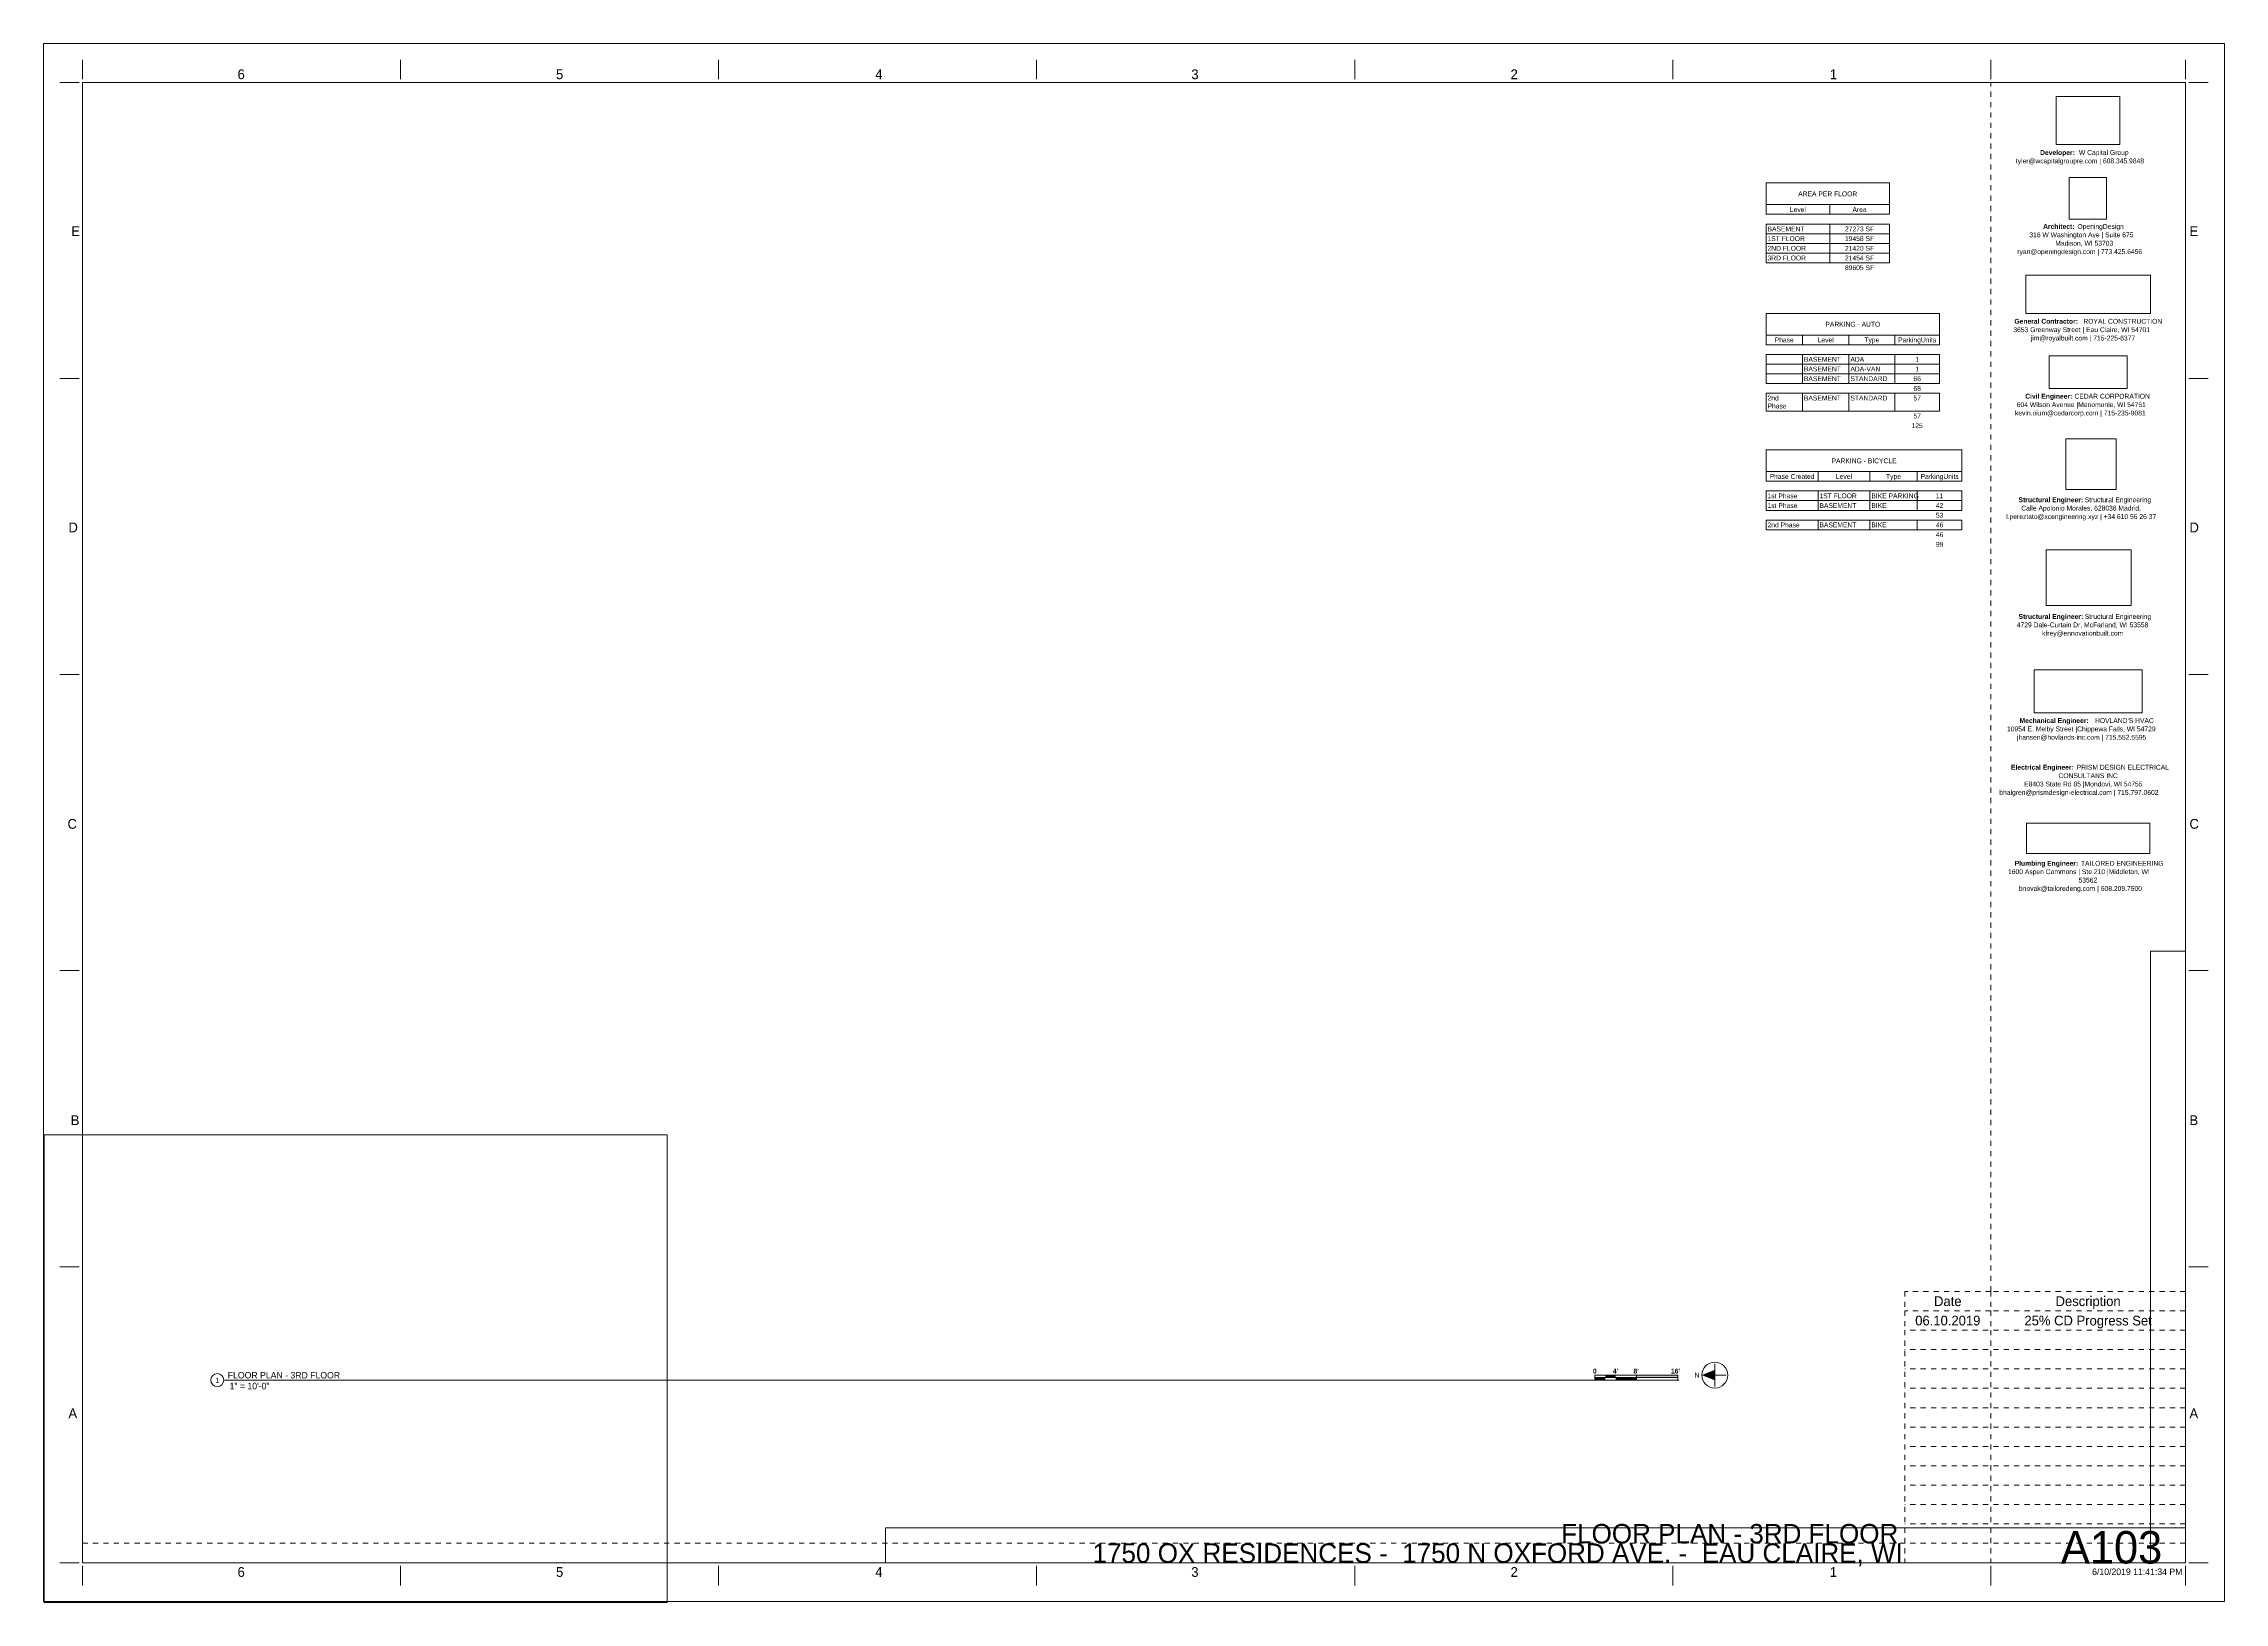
# Paper-space layout 'Layout1' of a CAD drawing. Header units: inches. Extents: x 0 to 42, y 0 to 30.
import ezdxf

# ---------------------------------------------------------------- set-up
doc = ezdxf.new("R2010")
doc.units = ezdxf.units.IN
doc.header["$MEASUREMENT"] = 0
doc.linetypes.add('Dot 1_32_', pattern=[0.03125, 0, -0.03125])
for name, color, linetype, lineweight in [('A-ANNO-NOTE', 131, 'Continuous', 9), ('A-DETL', 90, 'Continuous', 9), ('G-ANNO-SCHD', 231, 'Continuous', 9), ('G-ANNO-TTLB', 6, 'Continuous', 9), ('G-ANNO-TTLB-MEDM', 33, 'Continuous', 20)]:
    doc.layers.add(name, color=color, linetype=linetype, lineweight=lineweight)
doc.layers.add('G-ANNO-NPLT', color=191, linetype='Continuous', plot=False)
doc.styles.add('Arial_2', font='arial.ttf', dxfattribs={"height": 0.09375})
doc.styles.add('Century Gothic_1', font='ufonts.com_century-gothic.ttf', dxfattribs={"height": 0.09375})
doc.styles.add('Century Gothic_2', font='ufonts.com_century-gothic.ttf', dxfattribs={"height": 0.1875})
doc.styles.add('Century Gothic_3', font='ufonts.com_century-gothic.ttf', dxfattribs={"height": 0.125})
doc.styles.add('Century Gothic_4', font='ufonts.com_century-gothic.ttf', dxfattribs={"height": 0.625})
doc.styles.add('Century Gothic_5', font='ufonts.com_century-gothic.ttf', dxfattribs={"height": 0.375})
doc.styles.add('Century Gothic_B_1', font='GOTHICB.TTF', dxfattribs={"height": 0.09375})
picture_1 = doc.add_image_def('image1.jpg', size_in_pixel=(785, 514))
picture_2 = doc.add_image_def('image2.png', size_in_pixel=(300, 300))
picture_3 = doc.add_image_def('image3.jpg', size_in_pixel=(336, 83))
picture_4 = doc.add_image_def('image4.jpg', size_in_pixel=(278, 110))
picture_5 = doc.add_image_def('image5.jpg', size_in_pixel=(302, 126))
picture_6 = doc.add_image_def('image6.jpg', size_in_pixel=(261, 80))
picture_7 = doc.add_image_def('image7.jpg', size_in_pixel=(344, 261))
picture_8 = doc.add_image_def('image8.jpg', size_in_pixel=(547, 610))
picture_9 = doc.add_image_def('image9.jpg', size_in_pixel=(95, 1663))
picture_10 = doc.add_image_def('image10.jpg', size_in_pixel=(3536, 95))

# ---------------------------------------------------------------- blocks, each defined once
blk = doc.blocks.new('OD Title Block - 30x42 - CDs - one-598439-FLOOR PLAN - 3RD FLOOR')
at = {"layer": 'G-ANNO-TTLB'}
for p, q in [((-0.01, 30.014), (41.99, 30.014)), ((-0.01, 0.014), (-0.01, 30.014)), ((41.99, 0.014), (41.99, 30.014)), ((-0.01, 0.014), (41.99, 0.014))]:
    blk.add_line(p, q, dxfattribs=at)
at = {"layer": 'G-ANNO-TTLB', "linetype": 'Dot 1_32_', "lineweight": 13}
for p, q in [((37.49, 5.989), (37.49, 29.264)), ((0.74, 1.137), (35.905, 1.137))]:
    blk.add_line(p, q, dxfattribs=at)
at = {"layer": 'G-ANNO-TTLB-MEDM'}
for p, q in [((0.74, 29.326), (0.74, 29.701)), ((6.865, 29.326), (6.865, 29.701)), ((12.99, 29.326), (12.99, 29.701)), ((19.115, 29.326), (19.115, 29.701)), ((25.24, 29.326), (25.24, 29.701)), ((31.365, 29.326), (31.365, 29.701)), ((37.49, 29.326), (37.49, 29.701)), ((41.24, 29.326), (41.24, 29.701)), ((0.677, 29.264), (0.302, 29.264)), ((0.74, 29.264), (41.24, 29.264)), ((0.74, 29.264), (0.74, 0.764)), ((41.24, 29.264), (41.24, 0.764)), ((41.302, 29.264), (41.677, 29.264)), ((0.677, 23.564), (0.302, 23.564)), ((41.302, 23.564), (41.677, 23.564)), ((0.677, 17.864), (0.302, 17.864)), ((41.302, 17.864), (41.677, 17.864)), ((0.677, 12.164), (0.302, 12.164)), ((41.302, 12.164), (41.677, 12.164)), ((0.677, 6.464), (0.302, 6.464)), ((41.302, 6.464), (41.677, 6.464)), ((0.677, 0.764), (0.302, 0.764)), ((0.74, 0.764), (41.24, 0.764)), ((0.74, 0.701), (0.74, 0.326)), ((6.865, 0.701), (6.865, 0.326)), ((12.99, 0.701), (12.99, 0.326)), ((19.115, 0.701), (19.115, 0.326)), ((25.24, 0.701), (25.24, 0.326)), ((31.365, 0.701), (31.365, 0.326)), ((37.49, 0.701), (37.49, 0.326)), ((41.24, 0.701), (41.24, 0.326)), ((41.302, 0.764), (41.677, 0.764))]:
    blk.add_line(p, q, dxfattribs=at)
at = {"layer": 'G-ANNO-TTLB', "attachment_point": 1}
for s, insert, char_height, width, style in [('6', (3.725, 29.517), 0.188, 0.17675, 'Century Gothic_2'), ('5', (9.858, 29.517), 0.188, 0.17675, 'Century Gothic_2'), ('4', (16.007, 29.517), 0.188, 0.17675, 'Century Gothic_2'), ('3', (22.094, 29.517), 0.188, 0.17675, 'Century Gothic_2'), ('2', (28.242, 29.517), 0.188, 0.17675, 'Century Gothic_2'), ('1', (34.391, 29.517), 0.188, 0.17675, 'Century Gothic_2'), ('tyler@wcapitalgroupre.com | 608.345.9848', (37.974, 27.802), 0.09375, 3.36141, 'Century Gothic_1'), ('Developer: ', (38.44, 27.964), 0.09375, 0.90584, 'Century Gothic_B_1'), ('W Capital Group', (39.188, 27.964), 0.09375, 1.32878, 'Century Gothic_1'), ('E', (0.523, 26.497), 0.188, 0.17044, 'Century Gothic_2'), ('Architect: ', (38.499, 26.54), 0.09375, 0.80169, 'Century Gothic_B_1'), ('OpeningDesign', (39.16, 26.54), 0.09375, 1.212, 'Century Gothic_1'), ('E', (41.317, 26.497), 0.188, 0.17044, 'Century Gothic_2'), ('ryan@openingdesign.com | 773.425.6456', (38.002, 26.056), 0.09375, 3.21937, 'Century Gothic_1'), ('316 W Washington Ave | Suite 675', (38.233, 26.379), 0.09375, 2.65756, 'Century Gothic_1'), ('Madison, WI 53703', (38.733, 26.217), 0.09375, 1.44556, 'Century Gothic_1'), ('3653 Greenway Street | Eau Claire, WI 54701', (37.925, 24.552), 0.09375, 3.4845, 'Century Gothic_1'), ('General Contractor: ', (37.946, 24.714), 0.09375, 1.60969, 'Century Gothic_B_1'), ('jim@royalbuilt.com | 715-225-6377', (38.263, 24.391), 0.09375, 2.66387, 'Century Gothic_1'), ('ROYAL CONSTRUCTION', (39.274, 24.714), 0.09375, 1.82116, 'Century Gothic_1'), ('604 Wilson Avenue |Menomonie, WI 54751', (37.99, 23.109), 0.09375, 3.32669, 'Century Gothic_1'), ('Civil Engineer: ', (38.154, 23.271), 0.09375, 1.14888, 'Century Gothic_B_1'), ('CEDAR CORPORATION', (39.102, 23.271), 0.09375, 1.78012, 'Century Gothic_1'), ('kevin.oium@cedarcorp.com | 715-235-9081', (37.956, 22.948), 0.09375, 3.40559, 'Century Gothic_1'), ('Structural Engineer: ', (38.026, 21.277), 0.09375, 1.54341, 'Century Gothic_B_1'), ('Calle Apolonio Morales, 628036 Madrid, ', (38.078, 21.116), 0.09375, 3.15309, 'Century Gothic_1'), ('Structural Engineering', (39.3, 21.277), 0.09375, 1.69175, 'Century Gothic_1'), ('D', (0.468, 20.791), 0.188, 0.23672, 'Century Gothic_2'), ('l.pereztato@xcengineering.xyz | +34 610 56 26 37', (37.787, 20.954), 0.09375, 3.81591, 'Century Gothic_1'), ('D', (41.317, 20.791), 0.188, 0.23672, 'Century Gothic_2'), ('Structural Engineer: ', (38.026, 19.03), 0.09375, 1.54341, 'Century Gothic_B_1'), ('Structural Engineering', (39.3, 19.03), 0.09375, 1.69175, 'Century Gothic_1'), ('4729 Dale-Curtain Dr, McFarland, WI 53558', (37.992, 18.869), 0.09375, 3.32037, 'Century Gothic_1'), ('kfrey@ennovationbuilt.com', (38.479, 18.707), 0.09375, 2.13994, 'Century Gothic_1'), ('10954 E. Melby Street |Chippewa Falls, WI 54729', (37.803, 16.865), 0.09375, 3.77487, 'Century Gothic_1'), ('Mechanical Engineer: ', (38.045, 17.026), 0.09375, 1.76119, 'Century Gothic_B_1'), ("HOVLAND'S HVAC", (39.498, 17.026), 0.09375, 1.42663, 'Century Gothic_1'), ('jhansen@hovlands-inc.com | 715.552.5595', (37.996, 16.704), 0.09375, 3.31091, 'Century Gothic_1'), ('Electrical Engineer: ', (37.88, 16.127), 0.09375, 1.53394, 'Century Gothic_B_1'), ('CONSULTANS INC', (38.794, 15.965), 0.09375, 1.37613, 'Century Gothic_1'), ('PRISM DESIGN ELECTRICAL ', (39.146, 16.127), 0.09375, 2.09891, 'Century Gothic_1'), ('bhalgren@prismdesign-electrical.com | 715.797.0602', (37.656, 15.642), 0.09375, 4.13469, 'Century Gothic_1'), ('E8403 State Rd 85 |Mondovi, WI 54755', (38.133, 15.804), 0.09375, 2.9795, 'Century Gothic_1'), ('C', (0.45, 15.084), 0.188, 0.25881, 'Century Gothic_2'), ('C', (41.317, 15.084), 0.188, 0.25881, 'Century Gothic_2'), ('Plumbing Engineer: ', (37.951, 14.277), 0.09375, 1.54656, 'Century Gothic_B_1'), ('1600 Aspen Commons | Ste 210 |Middleton, WI ', (37.823, 14.116), 0.09375, 3.77172, 'Century Gothic_1'), ('53562', (39.18, 13.954), 0.0937, 0.44188, 'Century Gothic_1'), ('TAILORED ENGINEERING', (39.227, 14.277), 0.09375, 1.87166, 'Century Gothic_1'), ('bnovak@tailoredeng.com | 608.209.7500', (38.034, 13.793), 0.09375, 3.21622, 'Century Gothic_1'), ('B', (0.512, 9.378), 0.188, 0.18306, 'Century Gothic_2'), ('B', (41.317, 9.378), 0.188, 0.18306, 'Century Gothic_2'), ('A', (0.468, 3.734), 0.188, 0.23672, 'Century Gothic_2'), ('A', (41.317, 3.734), 0.188, 0.23672, 'Century Gothic_2'), ('6', (3.724, 0.679), 0.188, 0.17675, 'Century Gothic_2'), ('5', (9.858, 0.679), 0.188, 0.17675, 'Century Gothic_2'), ('4', (16.007, 0.679), 0.188, 0.17675, 'Century Gothic_2'), ('3', (22.093, 0.679), 0.188, 0.17675, 'Century Gothic_2'), ('2', (28.242, 0.679), 0.188, 0.17675, 'Century Gothic_2'), ('1', (34.39, 0.679), 0.188, 0.17675, 'Century Gothic_2')]:
    blk.add_mtext(s, dxfattribs=dict(at, insert=insert, char_height=char_height, width=width, style=style))
at = {"layer": 'G-ANNO-TTLB'}
image = blk.add_image(picture_7, insert=(38.752, 28.068), size_in_units=(1.226, 0.93), dxfattribs=at)
image.dxf.flags = 7
image = blk.add_image(picture_8, insert=(38.999, 26.632), size_in_units=(0.719, 0.802), rotation=0, dxfattribs=at)
image.dxf.flags = 7
image = blk.add_image(picture_6, insert=(38.163, 24.818), size_in_units=(2.404, 0.737), dxfattribs=at)
image.dxf.flags = 7
image = blk.add_image(picture_5, insert=(38.612, 23.375), size_in_units=(1.506, 0.628), dxfattribs=at)
image.dxf.flags = 7
image = blk.add_image(picture_2, insert=(38.938, 21.431), size_in_units=(0.97, 0.97), dxfattribs=at)
image.dxf.flags = 7
image = blk.add_image(picture_1, insert=(38.558, 19.194), size_in_units=(1.638, 1.072), dxfattribs=at)
image.dxf.flags = 7
image = blk.add_image(picture_4, insert=(38.326, 17.131), size_in_units=(2.077, 0.822), dxfattribs=at)
image.dxf.flags = 7
image = blk.add_image(picture_3, insert=(38.179, 14.417), size_in_units=(2.372, 0.586), dxfattribs=at)
image.dxf.flags = 7
image = blk.add_image(picture_9, insert=(40.567, 0.764), size_in_units=(0.673, 11.775), dxfattribs=at)
image.dxf.flags = 7
image = blk.add_image(picture_10, insert=(16.203, 0.764), size_in_units=(25.037, 0.673), dxfattribs=at)
image.dxf.flags = 7
blk = doc.blocks.new('Viewport - All On-568496-FLOOR PLAN - 3RD FLOOR')
at = {"layer": 'G-ANNO-TTLB'}
for start, end in [(360, 180), (180, 360)]:
    blk.add_arc((-0.125, 0), 0.125, start, end, dxfattribs=at)
blk = doc.blocks.new('Graphic Scale - 1in-10ft-530767-FLOOR PLAN - 3RD FLOOR')
at = {"layer": 'A-ANNO-NOTE'}
for points in [[(-1.2, 0.049), (-1.2, 0), (-1.4, 0), (-1.4, 0.049)], [(0, 0.049), (0, 0), (-0.8, 0), (-0.8, 0.049)], [(-1.4, 0), (-1.4, -0.049), (-1.6, -0.049), (-1.6, 0)], [(-0.8, 0), (-0.8, -0.049), (-1.2, -0.049), (-1.2, 0)]]:
    blk.add_hatch(color=256, dxfattribs=at).paths.add_polyline_path(points, flags=0)
for p, q in [((-1.6, 0.049), (0, 0.049)), ((-1.6, -0.049), (-1.6, 0.049)), ((-0.8, 0.049), (-0.8, -0.049)), ((0, 0.049), (0, -0.049)), ((-1.6, 0), (0, 0)), ((-1.6, -0.049), (0, -0.049))]:
    blk.add_line(p, q, dxfattribs=at)
at = {"layer": 'A-ANNO-NOTE', "attachment_point": 1, "style": 'Century Gothic_B_1'}
for s, insert, char_height, width in [('\\fCentury Gothic|b1|i0|c0|p34|;0', (-1.638, 0.173), 0.09375, 0.09153), ("4'", (-1.255, 0.173), 0.0937, 0.12625), ("8'", (-0.857, 0.173), 0.0937, 0.12625), ("16'", (-0.135, 0.173), 0.0937, 0.21778)]:
    blk.add_mtext(s, dxfattribs=dict(at, insert=insert, char_height=char_height, width=width))
blk = doc.blocks.new('North Arrow - Left-530765-FLOOR PLAN - 3RD FLOOR')
at = {"layer": 'A-ANNO-NOTE'}
blk.add_hatch(color=256, dxfattribs=at).paths.add_polyline_path([(-0.25, 0), (0, 0.101), (0, -0.101)], flags=0)
for p, q in [((-0.219, 0), (0.219, 0)), ((0, 0.219), (0, -0.219))]:
    blk.add_line(p, q, dxfattribs=at)
blk.add_circle((0, 0), 0.25, dxfattribs=at)
at = {"layer": 'A-ANNO-NOTE', "insert": (-0.39, 0.047), "char_height": 0.0937, "width": 0.09784, "attachment_point": 1, "style": 'Arial_2'}
blk.add_mtext('N', dxfattribs=at)

psp = doc.layouts.get("Layout1")

# ---------------------------------------------------------------- linework, layer by layer
at = {"layer": 'A-DETL'}
for p, q in [((33.163, 27.33), (33.163, 26.913)), ((35.537, 27.33), (33.163, 27.33)), ((35.537, 26.913), (35.537, 27.33)), ((33.163, 26.913), (33.163, 26.727)), ((33.163, 26.913), (35.537, 26.913)), ((34.389, 26.913), (34.389, 26.727)), ((35.537, 26.913), (35.537, 26.727)), ((34.389, 26.727), (33.163, 26.727)), ((34.389, 26.54), (33.163, 26.54)), ((33.163, 26.54), (33.163, 26.354)), ((35.537, 26.727), (34.389, 26.727)), ((35.537, 26.54), (34.389, 26.54)), ((34.389, 26.54), (34.389, 26.354)), ((35.537, 26.54), (35.537, 26.354)), ((34.389, 26.354), (33.163, 26.354)), ((33.163, 26.354), (33.163, 26.167)), ((34.389, 26.167), (33.163, 26.167)), ((33.163, 26.167), (33.163, 25.98)), ((35.537, 26.354), (34.389, 26.354)), ((34.389, 26.354), (34.389, 26.167)), ((35.537, 26.167), (34.389, 26.167)), ((34.389, 26.167), (34.389, 25.98)), ((35.537, 26.354), (35.537, 26.167)), ((35.537, 26.167), (35.537, 25.98)), ((34.389, 25.98), (33.163, 25.98)), ((33.163, 25.98), (33.163, 25.794)), ((34.389, 25.794), (33.163, 25.794)), ((35.537, 25.98), (34.389, 25.98)), ((34.389, 25.98), (34.389, 25.794)), ((35.537, 25.794), (34.389, 25.794)), ((35.537, 25.98), (35.537, 25.794)), ((33.163, 24.82), (33.163, 24.403)), ((36.505, 24.82), (33.163, 24.82)), ((36.505, 24.403), (36.505, 24.82)), ((33.163, 24.403), (33.163, 24.216)), ((33.163, 24.403), (36.505, 24.403)), ((33.863, 24.403), (33.863, 24.216)), ((34.759, 24.403), (34.759, 24.216)), ((35.642, 24.403), (35.642, 24.216)), ((36.505, 24.403), (36.505, 24.216)), ((33.863, 24.216), (33.163, 24.216)), ((33.863, 24.03), (33.163, 24.03)), ((33.163, 24.03), (33.163, 23.843)), ((34.759, 24.216), (33.863, 24.216)), ((34.759, 24.03), (33.863, 24.03)), ((33.863, 24.03), (33.863, 23.843)), ((35.642, 24.216), (34.759, 24.216)), ((35.642, 24.03), (34.759, 24.03)), ((34.759, 24.03), (34.759, 23.843)), ((36.505, 24.216), (35.642, 24.216)), ((36.505, 24.03), (35.642, 24.03)), ((35.642, 24.03), (35.642, 23.843)), ((36.505, 24.03), (36.505, 23.843)), ((33.863, 23.843), (33.163, 23.843)), ((33.163, 23.843), (33.163, 23.656)), ((33.863, 23.656), (33.163, 23.656)), ((33.163, 23.656), (33.163, 23.47)), ((34.759, 23.843), (33.863, 23.843)), ((33.863, 23.843), (33.863, 23.656)), ((34.759, 23.656), (33.863, 23.656)), ((33.863, 23.656), (33.863, 23.47)), ((35.642, 23.843), (34.759, 23.843)), ((34.759, 23.843), (34.759, 23.656)), ((35.642, 23.656), (34.759, 23.656)), ((34.759, 23.656), (34.759, 23.47)), ((36.505, 23.843), (35.642, 23.843)), ((35.642, 23.843), (35.642, 23.656)), ((36.505, 23.656), (35.642, 23.656)), ((35.642, 23.656), (35.642, 23.47)), ((36.505, 23.843), (36.505, 23.656)), ((36.505, 23.656), (36.505, 23.47)), ((33.863, 23.47), (33.163, 23.47)), ((33.863, 23.283), (33.163, 23.283)), ((33.163, 23.283), (33.163, 22.938)), ((34.759, 23.47), (33.863, 23.47)), ((34.759, 23.283), (33.863, 23.283)), ((33.863, 23.283), (33.863, 22.938)), ((35.642, 23.47), (34.759, 23.47)), ((35.642, 23.283), (34.759, 23.283)), ((34.759, 23.283), (34.759, 22.938)), ((36.505, 23.47), (35.642, 23.47)), ((36.505, 23.283), (35.642, 23.283)), ((35.642, 23.283), (35.642, 22.938)), ((36.505, 23.283), (36.505, 22.938)), ((33.863, 22.938), (33.163, 22.938)), ((34.759, 22.938), (33.863, 22.938)), ((35.642, 22.938), (34.759, 22.938)), ((36.505, 22.938), (35.642, 22.938)), ((33.163, 22.19), (33.163, 21.773)), ((36.936, 22.19), (33.163, 22.19)), ((36.936, 21.773), (36.936, 22.19)), ((33.163, 21.773), (33.163, 21.587)), ((33.163, 21.773), (36.936, 21.773)), ((34.163, 21.587), (33.163, 21.587)), ((34.163, 21.773), (34.163, 21.587)), ((35.163, 21.587), (34.163, 21.587)), ((35.163, 21.773), (35.163, 21.587)), ((36.074, 21.587), (35.163, 21.587)), ((36.074, 21.773), (36.074, 21.587)), ((36.936, 21.587), (36.074, 21.587)), ((36.936, 21.773), (36.936, 21.587)), ((34.163, 21.4), (33.163, 21.4)), ((33.163, 21.4), (33.163, 21.214)), ((34.163, 21.214), (33.163, 21.214)), ((33.163, 21.214), (33.163, 21.027)), ((34.163, 21.027), (33.163, 21.027)), ((35.163, 21.4), (34.163, 21.4)), ((34.163, 21.4), (34.163, 21.214)), ((35.163, 21.214), (34.163, 21.214)), ((34.163, 21.214), (34.163, 21.027)), ((35.163, 21.027), (34.163, 21.027)), ((36.074, 21.4), (35.163, 21.4)), ((35.163, 21.4), (35.163, 21.214)), ((36.074, 21.214), (35.163, 21.214)), ((35.163, 21.214), (35.163, 21.027)), ((36.074, 21.027), (35.163, 21.027)), ((36.936, 21.4), (36.074, 21.4)), ((36.074, 21.4), (36.074, 21.214)), ((36.936, 21.214), (36.074, 21.214)), ((36.074, 21.214), (36.074, 21.027)), ((36.936, 21.027), (36.074, 21.027)), ((36.936, 21.4), (36.936, 21.214)), ((36.936, 21.214), (36.936, 21.027)), ((34.163, 20.84), (33.163, 20.84)), ((33.163, 20.84), (33.163, 20.654)), ((34.163, 20.654), (33.163, 20.654)), ((35.163, 20.84), (34.163, 20.84)), ((34.163, 20.84), (34.163, 20.654)), ((35.163, 20.654), (34.163, 20.654)), ((36.074, 20.84), (35.163, 20.84)), ((35.163, 20.84), (35.163, 20.654)), ((36.074, 20.654), (35.163, 20.654)), ((36.936, 20.84), (36.074, 20.84)), ((36.074, 20.84), (36.074, 20.654)), ((36.936, 20.654), (36.074, 20.654)), ((36.936, 20.84), (36.936, 20.654))]:
    psp.add_line(p, q, dxfattribs=at)
at = {"layer": 'A-DETL', "linetype": 'Dot 1_32_', "lineweight": 13}
for p, q in [((37.49, 5.989), (35.837, 5.989)), ((35.837, 5.989), (35.837, 5.616)), ((41.24, 5.989), (37.49, 5.989)), ((37.49, 5.989), (37.49, 5.616)), ((41.24, 5.989), (41.24, 5.616)), ((37.49, 5.616), (35.837, 5.616)), ((35.837, 5.616), (35.837, 5.242)), ((41.24, 5.616), (37.49, 5.616)), ((37.49, 5.616), (37.49, 5.242)), ((41.24, 5.616), (41.24, 5.242)), ((41.24, 5.242), (35.837, 5.242)), ((35.837, 5.242), (35.837, 0.764)), ((37.49, 5.242), (37.49, 0.764)), ((41.24, 4.869), (35.837, 4.869)), ((41.24, 4.496), (35.837, 4.496)), ((41.24, 4.123), (35.837, 4.123)), ((41.24, 3.749), (35.837, 3.749)), ((41.24, 3.376), (35.837, 3.376)), ((41.24, 3.003), (35.837, 3.003)), ((41.24, 2.63), (35.837, 2.63)), ((41.24, 2.256), (35.837, 2.256)), ((41.24, 1.883), (35.837, 1.883)), ((41.24, 1.51), (35.837, 1.51)), ((41.24, 1.137), (35.837, 1.137))]:
    psp.add_line(p, q, dxfattribs=at)
at = {"layer": 'G-ANNO-NPLT', "lineweight": 9}
psp.add_line((3.459, 4.28), (31.481, 4.28), dxfattribs=at)

# ---------------------------------------------------------------- block references
at = {"layer": 'A-ANNO-NOTE'}
for name, p in [('North Arrow - Left-530765-FLOOR PLAN - 3RD FLOOR', (32.175, 4.376)), ('Graphic Scale - 1in-10ft-530767-FLOOR PLAN - 3RD FLOOR', (31.466, 4.327))]:
    psp.add_blockref(name, p, dxfattribs=at)
at = {"layer": 'G-ANNO-TTLB'}
for name, p in [('OD Title Block - 30x42 - CDs - one-598439-FLOOR PLAN - 3RD FLOOR', (0, 0)), ('Viewport - All On-568496-FLOOR PLAN - 3RD FLOOR', (3.459, 4.28))]:
    psp.add_blockref(name, p, dxfattribs=at)

# ---------------------------------------------------------------- texts
at = {"layer": 'G-ANNO-SCHD', "color": 147, "line_spacing_factor": 0.984502}
for s, insert, char_height, width, attachment_point, style in [('AREA PER FLOOR', (34.35, 27.167), 0.09375, 1.26744, 2, 'Century Gothic_1'), ('BASEMENT', (33.191, 26.492), 0.0937, 0.76587, 1, 'Century Gothic_1'), ('Level', (33.776, 26.866), 0.0937, 0.38998, 2, 'Century Gothic_1'), ('27273 SF', (34.963, 26.492), 0.0937, 0.62256, 2, 'Century Gothic_1'), ('Area', (34.963, 26.866), 0.0937, 0.36532, 2, 'Century Gothic_1'), ('2ND FLOOR', (33.191, 26.119), 0.0937, 0.86454, 1, 'Century Gothic_1'), ('1ST FLOOR', (33.191, 26.306), 0.0937, 0.77762, 1, 'Century Gothic_1'), ('21420 SF', (34.963, 26.119), 0.0937, 0.62256, 2, 'Century Gothic_1'), ('19458 SF', (34.963, 26.306), 0.0937, 0.62256, 2, 'Century Gothic_1'), ('3RD FLOOR', (33.191, 25.933), 0.0937, 0.84457, 1, 'Century Gothic_1'), ('89605 SF', (34.963, 25.746), 0.0937, 0.62256, 2, 'Century Gothic_1'), ('21454 SF', (34.963, 25.933), 0.0937, 0.62256, 2, 'Century Gothic_1'), ('Phase', (33.513, 24.355), 0.0937, 0.44989, 2, 'Century Gothic_1'), ('Level', (34.311, 24.355), 0.0937, 0.38998, 2, 'Century Gothic_1'), ('PARKING - AUTO', (34.834, 24.657), 0.09375, 1.22516, 2, 'Century Gothic_1'), ('ParkingUnits', (36.073, 24.355), 0.09375, 0.88333, 2, 'Century Gothic_1'), ('BASEMENT', (33.892, 23.982), 0.0937, 0.76587, 1, 'Century Gothic_1'), ('ADA', (34.787, 23.982), 0.0937, 0.34417, 1, 'Century Gothic_1'), ('Type', (35.2, 24.355), 0.0937, 0.35122, 2, 'Century Gothic_1'), ('1', (36.073, 23.982), 0.0937, 0.08575, 2, 'Century Gothic_1'), ('BASEMENT', (33.892, 23.795), 0.0937, 0.76587, 1, 'Century Gothic_1'), ('BASEMENT', (33.892, 23.609), 0.0937, 0.76587, 1, 'Century Gothic_1'), ('ADA-VAN', (34.787, 23.795), 0.0937, 0.72946, 1, 'Century Gothic_1'), ('STANDARD', (34.787, 23.609), 0.0937, 0.80698, 1, 'Century Gothic_1'), ('66', (36.073, 23.609), 0.0937, 0.1715, 2, 'Century Gothic_1'), ('1', (36.073, 23.795), 0.0937, 0.08575, 2, 'Century Gothic_1'), ('2nd\\PPhase', (33.191, 23.236), 0.0937, 0.44989, 1, 'Century Gothic_1'), ('BASEMENT', (33.892, 23.236), 0.0937, 0.76587, 1, 'Century Gothic_1'), ('STANDARD', (34.787, 23.236), 0.0937, 0.80698, 1, 'Century Gothic_1'), ('57', (36.073, 23.236), 0.0937, 0.1715, 2, 'Century Gothic_1'), ('68', (36.073, 23.422), 0.0937, 0.1715, 2, 'Century Gothic_1'), ('125', (36.073, 22.704), 0.0937, 0.25725, 2, 'Century Gothic_1'), ('57', (36.073, 22.89), 0.0937, 0.1715, 2, 'Century Gothic_1'), ('PARKING - BICYCLE', (35.05, 22.027), 0.09375, 1.43307, 2, 'Century Gothic_1'), ('Phase Created', (33.663, 21.726), 0.09375, 1.12531, 2, 'Century Gothic_1'), ('Level', (34.663, 21.726), 0.0937, 0.38998, 2, 'Century Gothic_1'), ('Type', (35.618, 21.726), 0.0937, 0.35122, 2, 'Century Gothic_1'), ('ParkingUnits', (36.505, 21.726), 0.09375, 0.88333, 2, 'Century Gothic_1'), ('1st Phase', (33.191, 21.352), 0.0937, 0.68952, 1, 'Century Gothic_1'), ('1st Phase', (33.191, 21.166), 0.0937, 0.68952, 1, 'Century Gothic_1'), ('1ST FLOOR', (34.191, 21.352), 0.0937, 0.77762, 1, 'Century Gothic_1'), ('BASEMENT', (34.191, 21.166), 0.0937, 0.76587, 1, 'Century Gothic_1'), ('BIKE PARKING', (35.191, 21.352), 0.09375, 1.01724, 1, 'Century Gothic_1'), ('BIKE', (35.191, 21.166), 0.0937, 0.29836, 1, 'Century Gothic_1'), ('42', (36.505, 21.166), 0.0937, 0.1715, 2, 'Century Gothic_1'), ('11', (36.505, 21.352), 0.0937, 0.1715, 2, 'Century Gothic_1'), ('2nd Phase', (33.191, 20.793), 0.0937, 0.77762, 1, 'Century Gothic_1'), ('BASEMENT', (34.191, 20.793), 0.0937, 0.76587, 1, 'Century Gothic_1'), ('BIKE', (35.191, 20.793), 0.0937, 0.29836, 1, 'Century Gothic_1'), ('46', (36.505, 20.793), 0.0937, 0.1715, 2, 'Century Gothic_1'), ('46', (36.505, 20.606), 0.0937, 0.1715, 2, 'Century Gothic_1'), ('53', (36.505, 20.979), 0.0937, 0.1715, 2, 'Century Gothic_1'), ('99', (36.505, 20.419), 0.0937, 0.1715, 2, 'Century Gothic_1'), ('Date', (36.663, 5.893), 0.1875, 0.73997, 2, 'Century Gothic_2'), ('Description', (39.365, 5.893), 0.1875, 1.66316, 2, 'Century Gothic_2'), ('06.10.2019', (36.663, 5.52), 0.1875, 1.54101, 2, 'Century Gothic_2'), ('25% CD Progress Set', (39.365, 5.52), 0.1875, 2.98571, 2, 'Century Gothic_2')]:
    psp.add_mtext(s, dxfattribs=dict(at, insert=insert, char_height=char_height, width=width, attachment_point=attachment_point, style=style))
at = {"layer": 'G-ANNO-TTLB', "attachment_point": 1}
for s, insert, char_height, width, style in [('1', (3.299, 4.324), 0.0937, 0.08837, 'Century Gothic_1'), ('FLOOR PLAN - 3RD FLOOR', (3.536, 4.437), 0.125, 2.63231, 'Century Gothic_3'), (' 1" = 10\'-0"', (3.525, 4.228), 0.125, 1.01947, 'Century Gothic_3'), ('FLOOR PLAN - 3RD FLOOR', (29.217, 1.51), 0.375, 7.85591, 'Century Gothic_5'), ('1750 OX RESIDENCES -  1750 N OXFORD AVE. -  EAU CLAIRE, WI', (20.191, 1.136), 0.375, 18.79547, 'Century Gothic_5')]:
    psp.add_mtext(s, dxfattribs=dict(at, insert=insert, char_height=char_height, width=width, style=style))

# ---------------------------------------------------------------- viewports
at = {"layer": '0'}
psp.add_viewport(center=(6, 4.5), size=(12, 9), view_center_point=(6, 4.5), view_height=12, dxfattribs=at)

# ---------------------------------------------------------------- next in the draw order: texts
at = {"layer": 'G-ANNO-TTLB', "insert": (41.181, 0.652), "char_height": 0.125, "width": 2.2037, "attachment_point": 3, "line_spacing_factor": 0.984502, "style": 'Century Gothic_3', "bg_fill": 3, "box_fill_scale": 1.25, "bg_fill_color": 256, "bg_fill_true_color": 13158600, "bg_fill_transparency": 0}
psp.add_mtext('6/10/2019 11:41:34 PM', dxfattribs=at)

# ---------------------------------------------------------------- next in the draw order: linework, layer by layer
at = {"layer": 'A-DETL', "linetype": 'Dot 1_32_', "lineweight": 13}
for p, q in [((41.24, 5.242), (41.24, 0.764)), ((41.24, 0.764), (35.837, 0.764))]:
    psp.add_line(p, q, dxfattribs=at)

# ---------------------------------------------------------------- next in the draw order: texts
at = {"layer": 'G-ANNO-TTLB', "insert": (38.841, 1.373), "char_height": 0.625, "width": 2.52816, "attachment_point": 1, "style": 'Century Gothic_4'}
psp.add_mtext('A103', dxfattribs=at)

doc.saveas('drawing.dxf')
